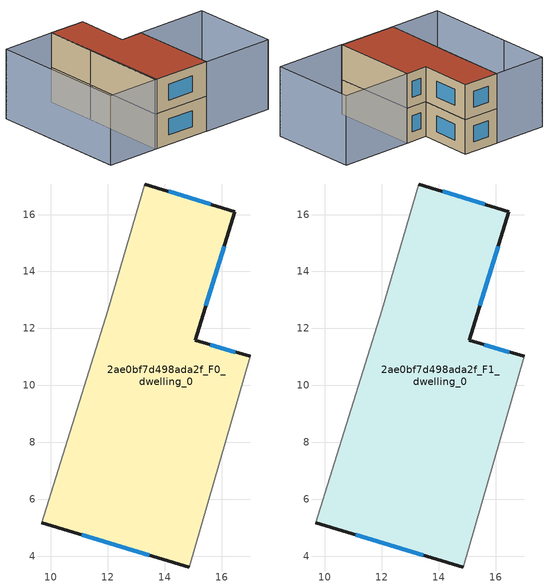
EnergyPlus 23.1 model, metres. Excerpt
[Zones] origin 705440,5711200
2ae0bf7d498ada2f_F0_dwelling_0
 floor ground (EU_floor_Construction): 16.47,16.1 15.07,11.58 17.01,11.02 14.86,3.62 9.68,5.18 12.01,12.62 13.29,17.07 z0
 wall outside (EU_wall_Construction): 9.68,5.18 14.86,3.62 / 17.01,11.02 15.07,11.58 16.47,16.1 13.29,17.07 z0:3
 wall adiabatic (EU_wall_Construction): 14.86,3.62 17.01,11.02 / 13.29,17.07 12.01,12.62 9.68,5.18 z0:3
 window (EU_Window_Construction): 11.08,4.76 13.46,4.04 / 15.61,16.36 14.15,16.81 / 15.45,12.8 16.09,14.88 / 16.48,11.17 15.59,11.43 z0.81:2.19
2ae0bf7d498ada2f_F1_dwelling_0
 floor to 2ae0bf7d498ada2f_F0_dwelling_0 (EU_floor_Construction): 16.47,16.1 15.07,11.58 17,11.02 14.86,3.62 9.68,5.18 12.01,12.62 13.29,17.07 z3
 wall outside (EU_wall_Construction): 9.68,5.18 14.86,3.62 / 17.01,11.02 15.07,11.58 16.47,16.1 13.29,17.07 z3:6
 wall adiabatic (EU_wall_Construction): 14.86,3.62 17.01,11.02 / 13.29,17.07 12.01,12.62 9.68,5.18 z3:6
 window (EU_Window_Construction): 11.08,4.76 13.46,4.04 / 15.61,16.36 14.15,16.81 / 15.45,12.8 16.09,14.88 / 16.48,11.17 15.59,11.43 z3.81:5.19
 roof outside (EU_roof_Construction): 14.86,3.62 17.01,11.02 15.07,11.58 16.47,16.1 13.29,17.07 12.01,12.62 9.68,5.18 z6
shading: 7.38,14.05 5.13,6.48 / 14.84,3.53 17.01,11.04 / 17.01,11.04 23.27,9.23 / 23.27,9.23 21.09,1.72 / 21.09,1.72 14.84,3.53 / 5.13,6.48 8.66,18.41 / 8.66,18.41 13.31,17.03 / 13.31,17.03 9.78,5.11 / 9.78,5.11 5.13,6.48 z0:6
[Building]
EU S2 Campaign: North Axis=0; Terrain=City; Solar Distribution=FullExterior
[Site:Location]
London: Latitude=51.5; Longitude=-0.5; Time Zone=0; Elevation=25
[SizingPeriod:WeatherFileDays]
AnnualSizingPeriod: Begin Month=1; Begin Day of Month=1; End Month=12; End Day of Month=31; Day of Week for Start Day=Monday; Use Weather File Daylight Saving Period=No; Use Weather File Rain and Snow Indicators=No
[MATERIAL]
EU_InternalMass_Material: Roughness=MediumRough; Thickness=0.1; Conductivity=1; Density=1800; Specific Heat=900; Thermal Absorptance=0.9; Solar Absorptance=0.7; Visible Absorptance=0.7
[MATERIAL:NOMASS] Roughness=MediumRough; Thermal Absorptance=0.9; Solar Absorptance=0.7; Visible Absorptance=0.7
Name | Thermal Resistance
EU_wall_NoMass | 0.555556
EU_roof_NoMass | 0.510204
EU_floor_NoMass | 1.68919
[WINDOWMATERIAL:SIMPLEGLAZINGSYSTEM]
EU_Window_SimpleGlazing: UFactor=3.96; Solar Heat Gain Coefficient=0.85; Visible Transmittance=0.85
[CONSTRUCTION]
EU_wall_Construction: EU_wall_NoMass
EU_roof_Construction: EU_roof_NoMass
EU_floor_Construction: EU_floor_NoMass
EU_Window_Construction: EU_Window_SimpleGlazing
EU_InternalMass_Construction: EU_InternalMass_Material
[ZONE] Type=1; Multiplier=1; Ceiling Height=autocalculate; Floor Area=autocalculate; Part of Total Floor Area=Yes
Name | Volume
2ae0bf7d498ada2f_F0_dwelling_0 | 169.477
2ae0bf7d498ada2f_F1_dwelling_0 | 169.476
[INTERNALMASS] Construction=EU_InternalMass_Construction; Surface Area=56.4922
Name | Zone or ZoneList
2ae0bf7d498ada2f_F0_dwelling_0_EU_InternalMass | 2ae0bf7d498ada2f_F0_dwelling_0
2ae0bf7d498ada2f_F1_dwelling_0_EU_InternalMass | 2ae0bf7d498ada2f_F1_dwelling_0
[OTHEREQUIPMENT] Fuel Type=Electricity; Design Level Calculation Method=Watts/Area; Power per Zone Floor Area=1; Fraction Latent=0; Fraction Radiant=0; Fraction Lost=0; Carbon Dioxide Generation Rate=0; EndUse Subcategory=EU_Step8_InternalGains
Name | Zone or ZoneList or Space or SpaceList | Schedule
EU_Step8_InternalGain_2ae0bf7d498ada2f_F0_dwelling_0_f000 | 2ae0bf7d498ada2f_F0_dwelling_0 | EU_Step8_GainSchedule_2ae0bf7d498ada2f_F0_dwelling_0_f000
EU_Step8_InternalGain_2ae0bf7d498ada2f_F1_dwelling_0_f000 | 2ae0bf7d498ada2f_F1_dwelling_0 | EU_Step8_GainSchedule_2ae0bf7d498ada2f_F1_dwelling_0_f000
[ZONEVENTILATION:DESIGNFLOWRATE] Schedule=EU_AlwaysOn; Design Flow Rate Calculation Method=AirChanges/Hour; Air Changes per Hour=0.48; Ventilation Type=Natural; Fan Pressure Rise=0; Fan Total Efficiency=1; Constant Term Coefficient=1; Temperature Term Coefficient=0; Velocity Term Coefficient=0; Velocity Squared Term Coefficient=0; Minimum Indoor Temperature=-100; Maximum Indoor Temperature=100; Delta Temperature=-100; Minimum Outdoor Temperature=-100; Maximum Outdoor Temperature=100; Maximum Wind Speed=40
Name | Zone or ZoneList or Space or SpaceList
EU_ConstantAir_2ae0bf7d498ada2f_F0_dwelling_0 | 2ae0bf7d498ada2f_F0_dwelling_0
EU_ConstantAir_2ae0bf7d498ada2f_F1_dwelling_0 | 2ae0bf7d498ada2f_F1_dwelling_0
[HVACTEMPLATE:THERMOSTAT] Constant Heating Setpoint=20; Constant Cooling Setpoint=50
EU_HeatOnly_2ae0bf7d498ada2f_F0_dwelling_0; EU_HeatOnly_2ae0bf7d498ada2f_F1_dwelling_0
[HVACTEMPLATE:ZONE:IDEALLOADSAIRSYSTEM] System Availability Schedule=EU_AlwaysOn; Maximum Heating Supply Air Temperature=50; Minimum Cooling Supply Air Temperature=13; Maximum Heating Supply Air Humidity Ratio=0.0156; Minimum Cooling Supply Air Humidity Ratio=0.0077; Heating Limit=NoLimit; Cooling Limit=NoLimit; Heating Availability Schedule=EU_AlwaysOn; Cooling Availability Schedule=EU_CoolingOff; Dehumidification Control Type=ConstantSensibleHeatRatio; Cooling Sensible Heat Ratio=0.7; Dehumidification Setpoint=60; Humidification Control Type=None; Humidification Setpoint=30; Outdoor Air Method=None; Outdoor Air Flow Rate per Person=0.00944; Outdoor Air Flow Rate per Zone Floor Area=0; Outdoor Air Flow Rate per Zone=0; Demand Controlled Ventilation Type=None; Outdoor Air Economizer Type=NoEconomizer; Heat Recovery Type=None; Sensible Heat Recovery Effectiveness=0.7; Latent Heat Recovery Effectiveness=0.65
Name | Template Thermostat
2ae0bf7d498ada2f_F0_dwelling_0 | EU_HeatOnly_2ae0bf7d498ada2f_F0_dwelling_0
2ae0bf7d498ada2f_F1_dwelling_0 | EU_HeatOnly_2ae0bf7d498ada2f_F1_dwelling_0
[SIZING:ZONE] Zone Cooling Design Supply Air Temperature Input Method=SupplyAirTemperature; Zone Cooling Design Supply Air Temperature=13; Zone Heating Design Supply Air Temperature Input Method=SupplyAirTemperature; Zone Heating Design Supply Air Temperature=50; Zone Cooling Design Supply Air Humidity Ratio=0.008; Zone Heating Design Supply Air Humidity Ratio=0.008; Cooling Design Air Flow Method=DesignDay; Cooling Design Air Flow Rate=0; Cooling Minimum Air Flow per Zone Floor Area=0.000762; Cooling Minimum Air Flow=0; Cooling Minimum Air Flow Fraction=0.2; Heating Design Air Flow Method=DesignDay; Heating Design Air Flow Rate=0; Heating Maximum Air Flow per Zone Floor Area=0.002032; Heating Maximum Air Flow=0.141576; Heating Maximum Air Flow Fraction=0.3; Account for Dedicated Outdoor Air System=No; Dedicated Outdoor Air System Control Strategy=NeutralSupplyAir; Dedicated Outdoor Air Low Setpoint Temperature for Design=autosize; Dedicated Outdoor Air High Setpoint Temperature for Design=autosize; Zone Load Sizing Method=Sensible Load Only No Latent Load; Zone Latent Cooling Design Supply Air Humidity Ratio Input Method=HumidityRatioDifference; Zone Cooling Design Supply Air Humidity Ratio Difference=0.005; Zone Latent Heating Design Supply Air Humidity Ratio Input Method=HumidityRatioDifference; Zone Humidification Design Supply Air Humidity Ratio Difference=0.005
2ae0bf7d498ada2f_F0_dwelling_0; 2ae0bf7d498ada2f_F1_dwelling_0
[SCHEDULE:CONSTANT]
Name | Hourly Value
EU_AlwaysOn | 1
EU_CoolingOff | 0
[SCHEDULE:FILE] Column Number=1; Rows to Skip at Top=0; Number of Hours of Data=8760; Column Separator=Comma; Interpolate to Timestep=No; Minutes per Item=60; Adjust Schedule for Daylight Savings=Yes
Name | File
EU_Step8_GainSchedule_2ae0bf7d498ada2f_F0_dwelling_0_f000 | ../../schedules/2ae0bf7d498ada2f/2ae0bf7d498ada2f_F0_dwelling_0_f000_gain.csv
EU_Step8_GainSchedule_2ae0bf7d498ada2f_F1_dwelling_0_f000 | ../../schedules/2ae0bf7d498ada2f/2ae0bf7d498ada2f_F1_dwelling_0_f000_gain.csv
